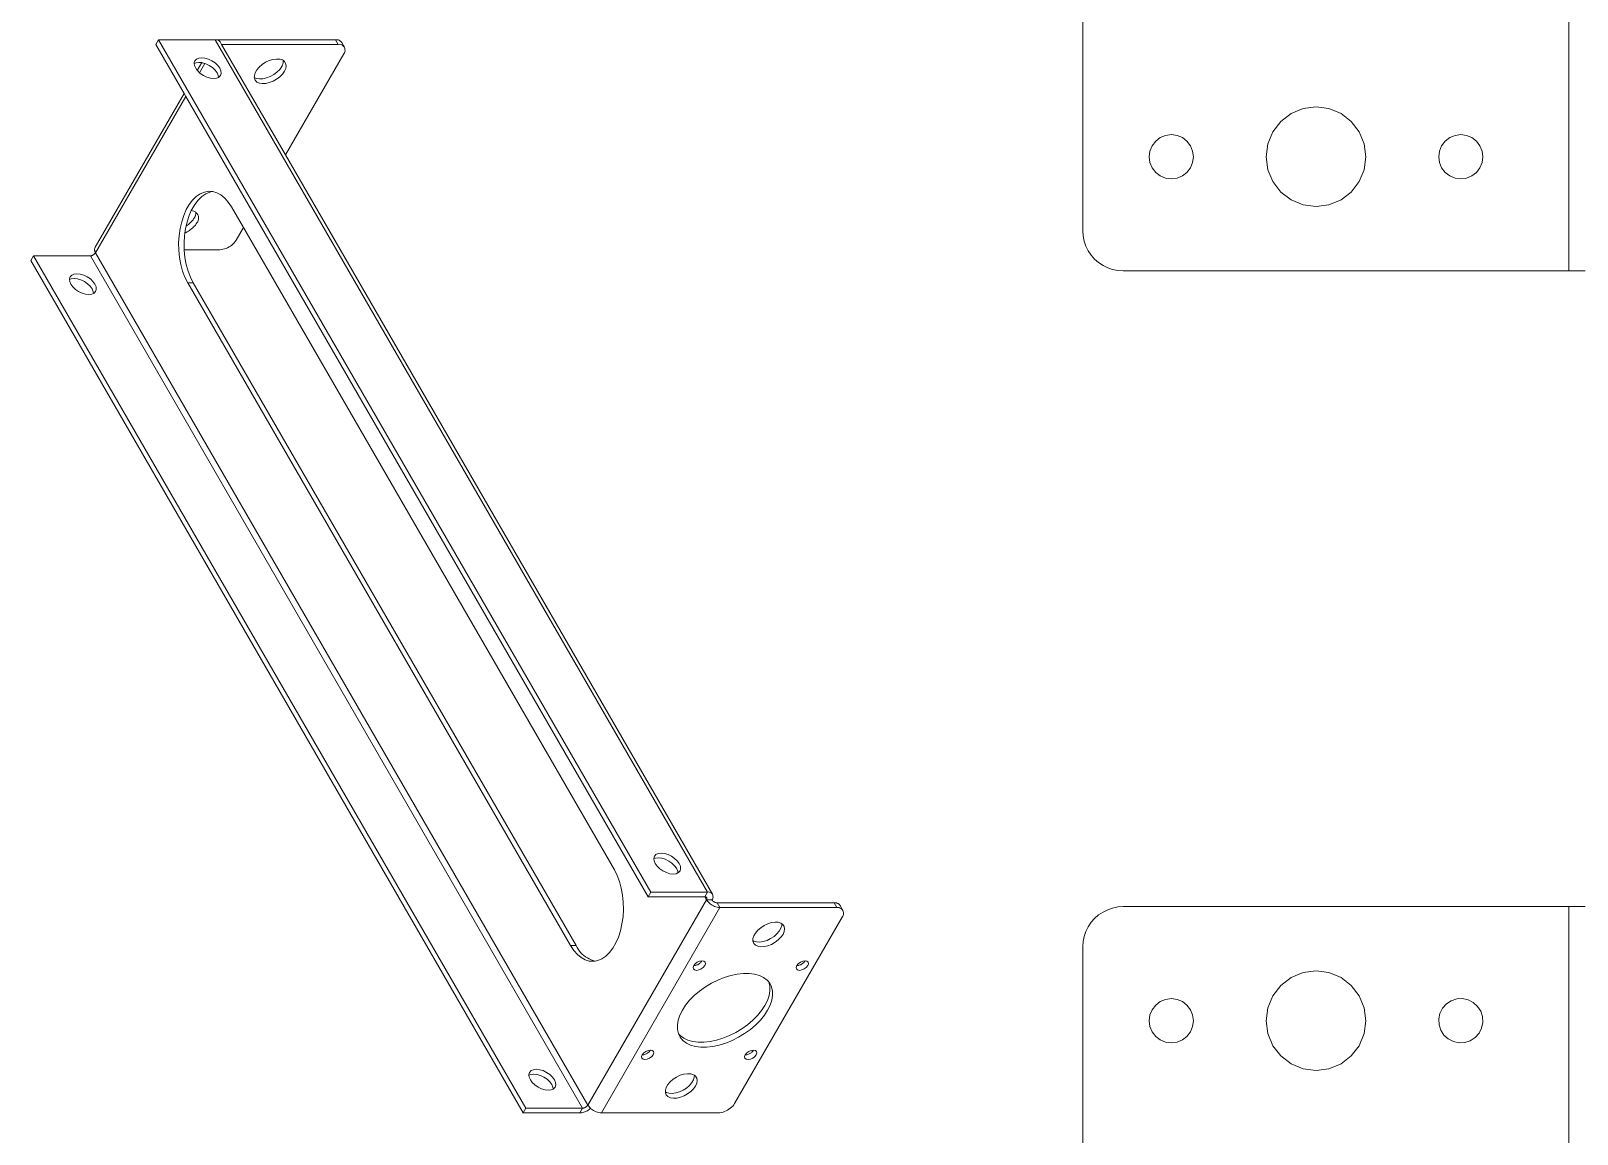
# Model space of a CAD drawing. Extents: x -144 to 2042, y -154 to 468.
# Drawn here: x 15.7 to 208, y 116.1 to 253.4 of the extents above; entities that cross this region are included whole.
import ezdxf

# ---------------------------------------------------------------- set-up
doc = ezdxf.new("R2010")
doc.units = 0
doc.layers.add('Layer0', color=7, linetype='BYLAYER', lineweight=5)
doc.layers.add('Shown as Bent', color=7, linetype='BYLAYER', lineweight=5)

msp = doc.modelspace()

# ---------------------------------------------------------------- linework, layer by layer
at = {"layer": 'Layer0', "color": 2, "true_color": 0xffff00}
for p, q in [((206.98, 337.9), (206.98, 223.5)), ((206.98, 144.38), (206.98, 29.98))]:
    msp.add_line(p, q, dxfattribs=at)
at = {"layer": 'Layer0'}
for p, q in [((146.54, 332.9), (146.54, 228.5)), ((172.44, 243.07), (171.15, 242.08)), ((173.93, 243.69), (172.44, 243.07)), ((175.54, 243.9), (173.93, 243.69)), ((177.14, 243.69), (175.54, 243.9)), ((178.64, 243.07), (177.14, 243.69)), ((179.92, 242.08), (178.64, 243.07)), ((157.54, 240.45), (156.83, 240.35)), ((158.25, 240.35), (157.54, 240.45)), ((170.17, 240.8), (169.55, 239.3)), ((171.15, 242.08), (170.17, 240.8)), ((180.91, 240.8), (179.92, 242.08)), ((181.53, 239.3), (180.91, 240.8)), ((193.54, 240.45), (192.83, 240.35)), ((194.25, 240.35), (193.54, 240.45)), ((155.16, 239.07), (154.88, 238.41)), ((155.59, 239.64), (155.16, 239.07)), ((156.16, 240.08), (155.59, 239.64)), ((156.83, 240.35), (156.16, 240.08)), ((158.91, 240.08), (158.25, 240.35)), ((159.48, 239.64), (158.91, 240.08)), ((159.92, 239.07), (159.48, 239.64)), ((160.19, 238.41), (159.92, 239.07)), ((169.55, 239.3), (169.34, 237.7)), ((181.74, 237.7), (181.53, 239.3)), ((191.16, 239.07), (190.88, 238.41)), ((191.59, 239.64), (191.16, 239.07)), ((192.16, 240.08), (191.59, 239.64)), ((192.83, 240.35), (192.16, 240.08)), ((194.91, 240.08), (194.25, 240.35)), ((195.48, 239.64), (194.91, 240.08)), ((195.92, 239.07), (195.48, 239.64)), ((196.19, 238.41), (195.92, 239.07)), ((154.88, 238.41), (154.79, 237.7)), ((154.79, 237.7), (154.88, 236.99)), ((154.88, 236.99), (155.16, 236.32)), ((159.92, 236.32), (160.19, 236.99)), ((160.29, 237.7), (160.19, 238.41)), ((160.19, 236.99), (160.29, 237.7)), ((169.34, 237.7), (169.55, 236.09)), ((181.53, 236.09), (181.74, 237.7)), ((190.88, 238.41), (190.79, 237.7)), ((190.79, 237.7), (190.88, 236.99)), ((190.88, 236.99), (191.16, 236.32)), ((195.92, 236.32), (196.19, 236.99)), ((196.29, 237.7), (196.19, 238.41)), ((196.19, 236.99), (196.29, 237.7)), ((155.16, 236.32), (155.59, 235.75)), ((155.59, 235.75), (156.16, 235.32)), ((156.16, 235.32), (156.83, 235.04)), ((156.83, 235.04), (157.54, 234.95)), ((157.54, 234.95), (158.25, 235.04)), ((158.25, 235.04), (158.91, 235.32)), ((158.91, 235.32), (159.48, 235.75)), ((159.48, 235.75), (159.92, 236.32)), ((169.55, 236.09), (170.17, 234.6)), ((180.91, 234.6), (181.53, 236.09)), ((191.16, 236.32), (191.59, 235.75)), ((191.59, 235.75), (192.16, 235.32)), ((192.16, 235.32), (192.83, 235.04)), ((192.83, 235.04), (193.54, 234.95)), ((193.54, 234.95), (194.25, 235.04)), ((194.25, 235.04), (194.91, 235.32)), ((194.91, 235.32), (195.48, 235.75)), ((195.48, 235.75), (195.92, 236.32)), ((170.17, 234.6), (171.15, 233.31)), ((171.15, 233.31), (172.44, 232.33)), ((178.64, 232.33), (179.92, 233.31)), ((179.92, 233.31), (180.91, 234.6)), ((172.44, 232.33), (173.93, 231.71)), ((173.93, 231.71), (175.54, 231.5)), ((175.54, 231.5), (177.14, 231.71)), ((177.14, 231.71), (178.64, 232.33)), ((146.54, 228.5), (146.58, 227.85)), ((146.58, 227.85), (146.71, 227.2)), ((146.71, 227.2), (146.92, 226.58)), ((146.92, 226.58), (147.21, 226)), ((147.21, 226), (147.57, 225.45)), ((147.57, 225.45), (148, 224.96)), ((148, 224.96), (148.49, 224.53)), ((148.49, 224.53), (149.04, 224.17)), ((149.04, 224.17), (149.63, 223.88)), ((149.63, 223.88), (150.24, 223.67)), ((150.24, 223.67), (150.89, 223.54)), ((150.89, 223.54), (151.54, 223.5)), ((206.98, 223.5), (151.54, 223.5)), ((209.02, 223.5), (206.98, 223.5)), ((150.89, 144.34), (150.24, 144.21)), ((151.54, 144.38), (150.89, 144.34)), ((151.54, 144.38), (206.98, 144.38)), ((206.98, 144.38), (209.02, 144.38)), ((147.57, 142.43), (147.21, 141.88)), ((148, 142.92), (147.57, 142.43)), ((148.49, 143.35), (148, 142.92)), ((149.04, 143.71), (148.49, 143.35)), ((149.63, 144), (149.04, 143.71)), ((150.24, 144.21), (149.63, 144)), ((146.71, 140.68), (146.58, 140.04)), ((146.92, 141.3), (146.71, 140.68)), ((147.21, 141.88), (146.92, 141.3)), ((146.58, 140.04), (146.54, 139.38)), ((146.54, 139.38), (146.54, 34.98)), ((172.44, 135.55), (171.15, 134.57)), ((173.93, 136.17), (172.44, 135.55)), ((175.54, 136.38), (173.93, 136.17)), ((177.14, 136.17), (175.54, 136.38)), ((178.64, 135.55), (177.14, 136.17)), ((179.92, 134.57), (178.64, 135.55)), ((156.83, 132.84), (156.16, 132.57)), ((157.54, 132.93), (156.83, 132.84)), ((158.25, 132.84), (157.54, 132.93)), ((158.91, 132.57), (158.25, 132.84)), ((170.17, 133.28), (169.55, 131.79)), ((171.15, 134.57), (170.17, 133.28)), ((180.91, 133.28), (179.92, 134.57)), ((181.53, 131.79), (180.91, 133.28)), ((193.04, 132.89), (192.35, 132.67)), ((193.75, 132.93), (193.04, 132.89)), ((194.45, 132.78), (193.75, 132.93)), ((195.09, 132.45), (194.45, 132.78)), ((154.88, 130.9), (154.79, 130.18)), ((155.16, 131.56), (154.88, 130.9)), ((155.59, 132.13), (155.16, 131.56)), ((156.16, 132.57), (155.59, 132.13)), ((159.48, 132.13), (158.91, 132.57)), ((159.92, 131.56), (159.48, 132.13)), ((160.19, 130.9), (159.92, 131.56)), ((160.29, 130.18), (160.19, 130.9)), ((169.55, 131.79), (169.34, 130.18)), ((181.74, 130.18), (181.53, 131.79)), ((190.95, 131.1), (190.8, 130.4)), ((191.27, 131.74), (190.95, 131.1)), ((191.75, 132.27), (191.27, 131.74)), ((192.35, 132.67), (191.75, 132.27)), ((195.63, 131.97), (195.09, 132.45)), ((196.02, 131.37), (195.63, 131.97)), ((196.24, 130.69), (196.02, 131.37)), ((154.79, 130.18), (154.88, 129.47)), ((154.88, 129.47), (155.16, 128.81)), ((159.92, 128.81), (160.19, 129.47)), ((160.19, 129.47), (160.29, 130.18)), ((169.34, 130.18), (169.55, 128.58)), ((181.53, 128.58), (181.74, 130.18)), ((190.8, 130.4), (190.84, 129.68)), ((190.84, 129.68), (191.06, 129)), ((191.06, 129), (191.45, 128.4)), ((195.81, 128.63), (196.13, 129.27)), ((196.13, 129.27), (196.28, 129.97)), ((196.28, 129.97), (196.24, 130.69)), ((155.16, 128.81), (155.59, 128.24)), ((155.59, 128.24), (156.16, 127.8)), ((156.16, 127.8), (156.83, 127.53)), ((156.83, 127.53), (157.54, 127.43)), ((157.54, 127.43), (158.25, 127.53)), ((158.25, 127.53), (158.91, 127.8)), ((158.91, 127.8), (159.48, 128.24)), ((159.48, 128.24), (159.92, 128.81)), ((169.55, 128.58), (170.17, 127.08)), ((170.17, 127.08), (171.15, 125.8)), ((179.92, 125.8), (180.91, 127.08)), ((180.91, 127.08), (181.53, 128.58)), ((191.45, 128.4), (191.98, 127.92)), ((191.98, 127.92), (192.62, 127.59)), ((192.62, 127.59), (193.32, 127.44)), ((193.32, 127.44), (194.04, 127.48)), ((194.04, 127.48), (194.72, 127.7)), ((194.72, 127.7), (195.33, 128.09)), ((195.33, 128.09), (195.81, 128.63)), ((171.15, 125.8), (172.44, 124.81)), ((178.64, 124.81), (179.92, 125.8)), ((172.44, 124.81), (173.93, 124.2)), ((173.93, 124.2), (175.54, 123.98)), ((175.54, 123.98), (177.14, 124.2)), ((177.14, 124.2), (178.64, 124.81))]:
    msp.add_line(p, q, dxfattribs=at)
at = {"layer": 'Shown as Bent'}
for p, q in [((31.23, 251.68), (31.57, 252.27)), ((38.61, 252.27), (31.57, 252.27)), ((31.57, 252.27), (92.8, 146.2)), ((38.68, 252.27), (38.61, 252.27)), ((38.61, 252.27), (99.85, 146.2)), ((38.74, 252.27), (38.68, 252.27)), ((38.8, 252.26), (38.74, 252.27)), ((38.85, 252.25), (38.8, 252.26)), ((38.91, 252.24), (38.85, 252.25)), ((39.05, 252.27), (38.91, 252.24)), ((38.97, 252.21), (38.91, 252.24)), ((39.02, 252.19), (38.97, 252.21)), ((39.07, 252.15), (39.02, 252.19)), ((39.05, 252.27), (53.59, 252.27)), ((39.12, 252.12), (39.05, 252.27)), ((39.12, 252.12), (39.07, 252.15)), ((39.15, 252.1), (39.12, 252.12)), ((39.16, 252.08), (39.15, 252.1)), ((39.2, 252.03), (39.16, 252.08)), ((39.24, 251.98), (39.2, 252.03)), ((39.42, 251.68), (39.24, 251.98)), ((53.66, 252.27), (53.59, 252.27)), ((53.93, 251.68), (53.59, 252.27)), ((53.73, 252.27), (53.66, 252.27)), ((53.8, 252.26), (53.73, 252.27)), ((53.88, 252.25), (53.8, 252.26)), ((53.95, 252.23), (53.88, 252.25)), ((54.02, 252.2), (53.95, 252.23)), ((54.08, 252.17), (54.02, 252.2)), ((54.14, 252.13), (54.08, 252.17)), ((54.2, 252.08), (54.14, 252.13)), ((54.26, 252.04), (54.2, 252.08)), ((54.3, 251.98), (54.26, 252.04)), ((54.35, 251.92), (54.3, 251.98)), ((54.69, 251.33), (54.35, 251.92)), ((31.23, 251.68), (34.74, 245.59)), ((36.94, 250.03), (36.58, 249.98)), ((37.35, 249.98), (36.94, 250.03)), ((39.42, 251.68), (53.93, 251.68)), ((47.35, 237.93), (39.42, 251.68)), ((54.61, 250.5), (47.35, 237.93)), ((54.07, 251.69), (53.93, 251.68)), ((54.22, 251.67), (54.07, 251.69)), ((54.35, 251.62), (54.22, 251.67)), ((54.48, 251.54), (54.35, 251.62)), ((54.59, 251.44), (54.48, 251.54)), ((54.69, 251.33), (54.59, 251.44)), ((54.61, 250.5), (54.69, 250.62)), ((54.73, 251.19), (54.69, 251.33)), ((54.69, 250.62), (54.74, 250.76)), ((54.76, 251.05), (54.73, 251.19)), ((54.74, 250.76), (54.77, 250.9)), ((54.77, 250.9), (54.76, 251.05)), ((36.1, 249.65), (36.02, 249.38)), ((36.02, 249.3), (36.24, 249.39)), ((36.02, 249.38), (36.02, 249.3)), ((36.02, 249.3), (36.05, 249.07)), ((36.05, 249.07), (36.19, 248.73)), ((36.29, 249.85), (36.1, 249.65)), ((36.19, 248.73), (36.39, 248.45)), ((36.24, 249.39), (36.6, 249.44)), ((36.58, 249.98), (36.29, 249.85)), ((36.94, 249.41), (36.39, 248.45)), ((36.39, 248.45), (36.44, 248.4)), ((36.44, 248.4), (36.68, 248.16)), ((36.6, 249.44), (36.94, 249.41)), ((36.68, 248.16), (37.34, 249.3)), ((36.68, 248.16), (36.77, 248.08)), ((36.77, 248.08), (37.16, 247.81)), ((36.94, 249.41), (37.01, 249.39)), ((37.01, 249.39), (37.34, 249.3)), ((37.34, 249.3), (37.45, 249.26)), ((37.79, 249.85), (37.35, 249.98)), ((37.45, 249.26), (37.88, 249.06)), ((38.22, 249.65), (37.79, 249.85)), ((37.88, 249.06), (38.27, 248.79)), ((38.61, 249.38), (38.22, 249.65)), ((38.27, 248.79), (38.6, 248.48)), ((38.6, 248.48), (38.85, 248.14)), ((38.94, 249.07), (38.61, 249.38)), ((38.85, 248.14), (38.99, 247.81)), ((39.19, 248.73), (38.94, 249.07)), ((39.33, 248.4), (39.19, 248.73)), ((39.28, 247.81), (39.36, 248.08)), ((39.36, 248.08), (39.33, 248.4)), ((43.6, 248.15), (43.5, 247.81)), ((43.81, 248.51), (43.6, 248.15)), ((44.1, 248.85), (43.81, 248.51)), ((44.47, 249.17), (44.1, 248.85)), ((44.89, 249.45), (44.47, 249.17)), ((45.34, 249.66), (44.89, 249.45)), ((45.8, 249.8), (45.34, 249.66)), ((46.24, 249.86), (45.8, 249.8)), ((45.91, 247.94), (46.3, 248.23)), ((46.64, 249.84), (46.24, 249.86)), ((46.3, 248.23), (46.64, 248.57)), ((46.97, 249.74), (46.64, 249.84)), ((46.64, 248.57), (46.89, 248.92)), ((46.89, 248.92), (46.92, 248.98)), ((46.92, 248.98), (46.96, 249.03)), ((46.96, 249.03), (46.98, 249.09)), ((47.1, 249.67), (46.97, 249.74)), ((46.98, 249.09), (47.01, 249.15)), ((46.98, 247.98), (47.23, 248.33)), ((47.01, 249.15), (47.03, 249.21)), ((47.03, 249.21), (47.05, 249.28)), ((47.05, 249.28), (47.07, 249.34)), ((47.07, 249.34), (47.08, 249.41)), ((47.08, 249.41), (47.09, 249.47)), ((47.09, 249.54), (47.1, 249.6)), ((47.09, 249.47), (47.09, 249.54)), ((47.1, 249.6), (47.1, 249.67)), ((47.23, 249.56), (47.1, 249.67)), ((47.38, 249.32), (47.23, 249.56)), ((47.23, 248.33), (47.39, 248.68)), ((47.44, 249.02), (47.38, 249.32)), ((47.39, 248.68), (47.44, 249.02)), ((37.16, 247.81), (37.59, 247.61)), ((37.59, 247.61), (38.02, 247.48)), ((38.02, 247.48), (38.44, 247.43)), ((38.44, 247.43), (38.8, 247.48)), ((38.8, 247.48), (39.02, 247.57)), ((38.99, 247.81), (39.02, 247.57)), ((39.02, 247.57), (39.09, 247.61)), ((39.09, 247.61), (39.28, 247.81)), ((43.5, 247.81), (43.48, 247.58)), ((43.48, 247.58), (43.77, 247.45)), ((43.48, 247.58), (43.5, 247.49)), ((43.5, 247.49), (43.6, 247.22)), ((43.6, 247.22), (43.81, 247)), ((43.77, 247.45), (44.13, 247.39)), ((43.81, 247), (44.11, 246.86)), ((44.11, 246.86), (44.47, 246.8)), ((44.13, 247.39), (44.56, 247.41)), ((44.47, 246.8), (44.9, 246.82)), ((44.56, 247.41), (45.01, 247.51)), ((44.9, 246.82), (45.35, 246.92)), ((45.01, 247.51), (45.47, 247.69)), ((45.35, 246.92), (45.81, 247.1)), ((45.47, 247.69), (45.91, 247.94)), ((45.81, 247.1), (46.25, 247.35)), ((46.25, 247.35), (46.64, 247.64)), ((46.64, 247.64), (46.98, 247.98)), ((34.74, 245.59), (23.68, 226.43)), ((23.74, 225.75), (34.97, 245.19)), ((34.74, 245.59), (34.97, 245.19)), ((34.97, 245.19), (92.46, 145.61)), ((100.47, 145.92), (47.35, 237.93)), ((36.27, 232.76), (35.81, 232.31)), ((36.76, 233.09), (36.27, 232.76)), ((36.49, 232.31), (36.95, 232.76)), ((37.27, 233.31), (36.76, 233.09)), ((36.95, 232.76), (37.44, 233.09)), ((37.79, 233.4), (37.27, 233.31)), ((37.44, 233.09), (37.95, 233.31)), ((38.26, 233.38), (37.79, 233.4)), ((37.95, 233.31), (38.26, 233.38)), ((38.31, 233.37), (38.26, 233.38)), ((38.83, 233.22), (38.31, 233.37)), ((39.33, 232.94), (38.83, 233.22)), ((39.81, 232.55), (39.33, 232.94)), ((35.02, 231.12), (34.7, 230.4)), ((35.39, 231.77), (35.02, 231.12)), ((35.38, 230.4), (35.64, 231)), ((35.81, 232.31), (35.39, 231.77)), ((35.64, 231), (35.7, 231.12)), ((35.81, 230.98), (35.64, 231)), ((35.7, 231.12), (36.07, 231.77)), ((35.98, 230.93), (35.81, 230.98)), ((36.13, 230.85), (35.98, 230.93)), ((36.07, 231.77), (36.49, 232.31)), ((36.21, 230.81), (36.13, 230.85)), ((36.27, 230.74), (36.21, 230.81)), ((36.21, 230.78), (36.21, 230.81)), ((36.21, 230.75), (36.21, 230.78)), ((40.25, 232.05), (39.81, 232.55)), ((40.64, 231.45), (40.25, 232.05)), ((42.13, 228.88), (40.64, 231.45)), ((34.45, 229.6), (34.25, 228.76)), ((34.7, 230.4), (34.45, 229.6)), ((34.93, 228.76), (34.99, 229.06)), ((34.99, 229.06), (35.13, 229.6)), ((34.99, 229.06), (35.09, 229.13)), ((35.09, 229.13), (35.19, 229.19)), ((35.13, 229.6), (35.38, 230.4)), ((35.19, 229.19), (35.29, 229.27)), ((35.29, 229.27), (35.38, 229.34)), ((35.38, 229.34), (35.47, 229.42)), ((35.47, 229.42), (35.56, 229.5)), ((35.56, 229.5), (35.64, 229.59)), ((35.64, 229.59), (35.72, 229.68)), ((35.69, 228.73), (35.82, 228.84)), ((35.72, 229.68), (35.8, 229.77)), ((35.8, 229.77), (35.87, 229.87)), ((35.82, 228.84), (35.93, 228.96)), ((35.87, 229.87), (35.94, 229.96)), ((35.93, 228.96), (36.05, 229.08)), ((35.94, 229.96), (36, 230.06)), ((36, 230.06), (36.04, 230.12)), ((36.04, 230.12), (36.07, 230.18)), ((36.05, 229.08), (36.15, 229.2)), ((36.07, 230.18), (36.1, 230.24)), ((36.1, 230.24), (36.12, 230.3)), ((36.12, 230.3), (36.15, 230.36)), ((36.15, 230.36), (36.17, 230.42)), ((36.15, 229.2), (36.25, 229.34)), ((36.17, 230.42), (36.18, 230.49)), ((36.18, 230.49), (36.19, 230.55)), ((36.19, 230.55), (36.2, 230.61)), ((36.2, 230.61), (36.21, 230.68)), ((36.21, 230.68), (36.21, 230.75)), ((36.25, 229.34), (36.34, 229.47)), ((36.38, 230.61), (36.27, 230.74)), ((36.34, 229.47), (36.44, 229.62)), ((36.47, 230.46), (36.38, 230.61)), ((36.44, 229.62), (36.51, 229.78)), ((36.53, 230.29), (36.47, 230.46)), ((36.51, 229.78), (36.55, 229.95)), ((36.55, 230.12), (36.53, 230.29)), ((36.55, 229.95), (36.55, 230.12)), ((42.13, 228.88), (41.22, 227.31)), ((88.27, 148.96), (42.13, 228.88)), ((34.13, 227.87), (34.07, 226.97)), ((34.07, 226.97), (34.09, 226.06)), ((34.25, 228.76), (34.13, 227.87)), ((34.76, 226.97), (34.81, 227.87)), ((34.77, 226.13), (34.76, 226.97)), ((34.81, 227.87), (34.85, 228.21)), ((34.85, 228.21), (34.93, 228.76)), ((34.85, 228.21), (35, 228.28)), ((35, 228.28), (35.15, 228.36)), ((35.15, 228.36), (35.29, 228.44)), ((35.29, 228.44), (35.43, 228.53)), ((35.43, 228.53), (35.56, 228.63)), ((35.56, 228.63), (35.69, 228.73)), ((40.83, 226.83), (40.97, 226.98)), ((40.97, 226.98), (41.1, 227.14)), ((41.1, 227.14), (41.22, 227.31)), ((16.04, 225.37), (15.7, 224.78)), ((23.09, 225.37), (16.04, 225.37)), ((16.04, 225.37), (77.27, 119.31)), ((23.09, 225.37), (23.15, 225.38)), ((23.09, 225.37), (84.32, 119.31)), ((23.15, 225.38), (23.22, 225.39)), ((23.22, 225.39), (23.28, 225.41)), ((23.28, 225.41), (23.34, 225.43)), ((23.34, 225.43), (23.4, 225.45)), ((23.4, 225.45), (23.46, 225.48)), ((23.46, 225.48), (23.52, 225.52)), ((23.52, 225.52), (23.57, 225.56)), ((23.57, 225.56), (23.62, 225.6)), ((23.62, 226.2), (23.61, 226.14)), ((23.61, 226.14), (23.62, 226.08)), ((23.64, 226.32), (23.62, 226.26)), ((23.62, 226.26), (23.62, 226.2)), ((23.62, 226.08), (23.63, 226.02)), ((23.62, 225.6), (23.66, 225.65)), ((23.63, 226.02), (23.64, 225.97)), ((23.65, 226.38), (23.64, 226.32)), ((23.64, 225.97), (23.66, 225.91)), ((23.68, 226.43), (23.65, 226.38)), ((23.66, 225.91), (23.68, 225.85)), ((23.66, 225.65), (23.71, 225.7)), ((23.68, 225.85), (23.71, 225.8)), ((23.71, 225.8), (23.74, 225.75)), ((23.71, 225.7), (23.74, 225.75)), ((84.97, 119.68), (23.74, 225.75)), ((34.09, 226.06), (34.18, 225.16)), ((34.18, 225.16), (34.34, 224.29)), ((39.18, 226.13), (34.77, 226.13)), ((34.77, 226.06), (34.77, 226.13)), ((34.86, 225.16), (34.77, 226.06)), ((35.02, 224.29), (34.86, 225.16)), ((39.18, 226.13), (39.38, 226.14)), ((39.38, 226.14), (39.58, 226.18)), ((39.58, 226.18), (39.78, 226.23)), ((39.78, 226.23), (39.97, 226.29)), ((39.97, 226.29), (40.16, 226.37)), ((40.16, 226.37), (40.34, 226.47)), ((40.34, 226.47), (40.51, 226.58)), ((40.51, 226.58), (40.68, 226.7)), ((40.68, 226.7), (40.83, 226.83)), ((15.7, 224.78), (76.93, 118.72)), ((20.77, 222.96), (21.05, 223.09)), ((21.05, 223.09), (21.42, 223.13)), ((21.42, 223.13), (21.83, 223.09)), ((21.83, 223.09), (22.26, 222.96)), ((34.34, 224.29), (34.57, 223.47)), ((34.57, 223.47), (34.85, 222.71)), ((35.25, 223.47), (35.02, 224.29)), ((35.54, 222.71), (35.25, 223.47)), ((20.49, 222.49), (20.58, 222.75)), ((20.71, 222.5), (20.49, 222.41)), ((20.49, 222.41), (20.49, 222.49)), ((20.52, 222.17), (20.49, 222.41)), ((20.67, 221.84), (20.52, 222.17)), ((20.58, 222.75), (20.77, 222.96)), ((20.91, 221.5), (20.67, 221.84)), ((21.08, 222.54), (20.71, 222.5)), ((21.24, 221.19), (20.91, 221.5)), ((21.49, 222.5), (21.08, 222.54)), ((21.63, 220.92), (21.24, 221.19)), ((21.92, 222.37), (21.49, 222.5)), ((22.35, 222.17), (21.92, 222.37)), ((22.26, 222.96), (22.69, 222.75)), ((22.75, 221.9), (22.35, 222.17)), ((22.69, 222.75), (23.09, 222.49)), ((23.08, 221.58), (22.75, 221.9)), ((23.32, 221.25), (23.08, 221.58)), ((23.09, 222.49), (23.42, 222.17)), ((23.46, 220.91), (23.32, 221.25)), ((23.42, 222.17), (23.66, 221.84)), ((23.66, 221.84), (23.8, 221.5)), ((23.83, 221.19), (23.75, 220.92)), ((23.8, 221.5), (23.83, 221.19)), ((34.85, 222.71), (35.2, 222.03)), ((35.2, 222.03), (35.88, 222.03)), ((35.2, 222.03), (82.82, 139.53)), ((35.88, 222.03), (35.54, 222.71)), ((83.5, 139.53), (35.88, 222.03)), ((22.06, 220.72), (21.63, 220.92)), ((22.5, 220.59), (22.06, 220.72)), ((22.91, 220.54), (22.5, 220.59)), ((23.27, 220.59), (22.91, 220.54)), ((23.5, 220.68), (23.27, 220.59)), ((23.5, 220.68), (23.46, 220.91)), ((23.56, 220.72), (23.5, 220.68)), ((23.75, 220.92), (23.56, 220.72)), ((93.16, 150.31), (93.39, 150.4)), ((93.17, 150.38), (93.16, 150.31)), ((93.16, 150.31), (93.2, 150.07)), ((93.25, 150.65), (93.17, 150.38)), ((93.2, 150.07), (93.34, 149.74)), ((93.44, 150.86), (93.25, 150.65)), ((93.39, 150.4), (93.75, 150.44)), ((93.73, 150.99), (93.44, 150.86)), ((94.09, 151.03), (93.73, 150.99)), ((93.75, 150.44), (94.16, 150.4)), ((94.5, 150.99), (94.09, 151.03)), ((94.16, 150.4), (94.6, 150.27)), ((94.94, 150.86), (94.5, 150.99)), ((94.6, 150.27), (95.03, 150.06)), ((95.37, 150.65), (94.94, 150.86)), ((95.03, 150.06), (95.42, 149.8)), ((95.76, 150.38), (95.37, 150.65)), ((96.09, 150.07), (95.76, 150.38)), ((96.33, 149.74), (96.09, 150.07)), ((88.61, 148.27), (88.27, 148.96)), ((88.9, 147.51), (88.61, 148.27)), ((93.34, 149.74), (93.59, 149.4)), ((93.59, 149.4), (93.92, 149.09)), ((93.92, 149.09), (94.31, 148.82)), ((94.31, 148.82), (94.74, 148.61)), ((94.74, 148.61), (95.17, 148.48)), ((95.17, 148.48), (95.59, 148.44)), ((95.42, 149.8), (95.75, 149.48)), ((95.59, 148.44), (95.95, 148.48)), ((95.75, 149.48), (95.99, 149.15)), ((95.95, 148.48), (96.17, 148.57)), ((95.99, 149.15), (96.14, 148.81)), ((96.14, 148.81), (96.17, 148.57)), ((96.17, 148.57), (96.23, 148.61)), ((96.23, 148.61), (96.43, 148.82)), ((96.48, 149.4), (96.33, 149.74)), ((96.43, 148.82), (96.51, 149.09)), ((96.51, 149.09), (96.48, 149.4)), ((89.13, 146.69), (88.9, 147.51)), ((89.28, 145.82), (89.13, 146.69)), ((92.8, 146.2), (92.46, 145.61)), ((92.8, 146.2), (99.85, 146.2)), ((99.51, 145.61), (99.85, 146.2)), ((99.97, 146.21), (99.85, 146.2)), ((100.08, 146.19), (99.97, 146.21)), ((100.2, 146.15), (100.08, 146.19)), ((100.3, 146.09), (100.2, 146.15)), ((99.72, 145.23), (84.97, 119.68)), ((86.65, 118.72), (101.4, 144.27)), ((89.37, 144.93), (89.28, 145.82)), ((89.39, 144.02), (89.37, 144.93)), ((92.46, 145.61), (99.51, 145.61)), ((99.55, 145.61), (99.51, 145.61)), ((99.51, 145.61), (99.72, 145.23)), ((99.6, 145.61), (99.55, 145.61)), ((99.64, 145.59), (99.6, 145.61)), ((99.68, 145.57), (99.64, 145.59)), ((99.72, 145.54), (99.68, 145.57)), ((99.74, 145.5), (99.72, 145.54)), ((99.72, 145.23), (99.75, 145.27)), ((99.72, 145.23), (99.82, 145.1)), ((100.4, 145.23), (99.72, 145.23)), ((99.76, 145.46), (99.74, 145.5)), ((99.75, 145.27), (99.77, 145.32)), ((99.77, 145.41), (99.76, 145.46)), ((99.77, 145.36), (99.77, 145.41)), ((99.77, 145.32), (99.77, 145.36)), ((99.82, 145.1), (99.93, 144.97)), ((99.93, 144.97), (100.04, 144.85)), ((100.04, 144.85), (100.17, 144.74)), ((100.17, 144.74), (100.3, 144.64)), ((100.39, 146.01), (100.3, 146.09)), ((100.3, 144.64), (100.44, 144.55)), ((100.47, 145.92), (100.39, 146.01)), ((100.4, 145.23), (100.47, 145.33)), ((100.4, 145.23), (100.44, 145.18)), ((100.44, 145.18), (100.48, 145.13)), ((100.44, 144.55), (100.59, 144.47)), ((100.51, 145.8), (100.47, 145.92)), ((100.47, 145.33), (100.51, 145.45)), ((100.48, 145.13), (100.53, 145.08)), ((100.53, 145.68), (100.51, 145.8)), ((100.51, 145.45), (100.54, 145.56)), ((100.54, 145.56), (100.53, 145.68)), ((100.53, 145.08), (100.58, 145.04)), ((100.58, 145.04), (100.63, 145)), ((100.59, 144.47), (100.74, 144.4)), ((100.63, 145), (100.68, 144.97)), ((100.68, 144.97), (100.74, 144.94)), ((100.74, 144.94), (100.8, 144.91)), ((100.74, 144.4), (100.9, 144.35)), ((100.8, 144.91), (100.86, 144.89)), ((100.86, 144.89), (100.93, 144.87)), ((100.9, 144.35), (101.07, 144.31)), ((100.93, 144.87), (100.99, 144.86)), ((100.99, 144.86), (101.06, 144.86)), ((115.59, 144.86), (101.06, 144.86)), ((101.06, 144.86), (101.4, 144.27)), ((101.07, 144.31), (101.23, 144.28)), ((101.23, 144.28), (101.4, 144.27)), ((115.93, 144.27), (101.4, 144.27)), ((115.93, 144.27), (115.59, 144.86)), ((115.66, 144.86), (115.59, 144.86)), ((115.74, 144.86), (115.66, 144.86)), ((115.81, 144.85), (115.74, 144.86)), ((115.88, 144.84), (115.81, 144.85)), ((115.95, 144.82), (115.88, 144.84)), ((116.08, 144.28), (115.93, 144.27)), ((116.02, 144.79), (115.95, 144.82)), ((116.09, 144.76), (116.02, 144.79)), ((116.22, 144.26), (116.08, 144.28)), ((116.15, 144.72), (116.09, 144.76)), ((116.21, 144.68), (116.15, 144.72)), ((116.26, 144.63), (116.21, 144.68)), ((116.36, 144.21), (116.22, 144.26)), ((116.31, 144.57), (116.26, 144.63)), ((116.35, 144.51), (116.31, 144.57)), ((116.69, 143.92), (116.35, 144.51)), ((89.21, 142.23), (89.34, 143.11)), ((89.34, 143.11), (89.39, 144.02)), ((103.22, 119.9), (116.61, 143.09)), ((107.81, 142.39), (107.35, 142.25)), ((108.25, 142.45), (107.81, 142.39)), ((108.65, 142.43), (108.25, 142.45)), ((108.98, 142.33), (108.65, 142.43)), ((109.1, 142.26), (108.98, 142.33)), ((116.49, 144.13), (116.36, 144.21)), ((116.59, 144.03), (116.49, 144.13)), ((116.69, 143.92), (116.59, 144.03)), ((116.61, 143.09), (116.69, 143.21)), ((116.74, 143.78), (116.69, 143.92)), ((116.69, 143.21), (116.75, 143.35)), ((116.77, 143.64), (116.74, 143.78)), ((116.75, 143.35), (116.77, 143.49)), ((116.77, 143.49), (116.77, 143.64)), ((88.45, 139.86), (88.76, 140.59)), ((88.76, 140.59), (89.02, 141.38)), ((89.02, 141.38), (89.21, 142.23)), ((105.5, 140.4), (105.49, 140.17)), ((105.61, 140.74), (105.5, 140.4)), ((105.81, 141.1), (105.61, 140.74)), ((106.11, 141.45), (105.81, 141.1)), ((106.47, 141.76), (106.11, 141.45)), ((106.9, 142.04), (106.47, 141.76)), ((107.35, 142.25), (106.9, 142.04)), ((107.7, 140.4), (107.25, 140.18)), ((108.12, 140.67), (107.7, 140.4)), ((108.49, 140.99), (108.12, 140.67)), ((108.78, 141.33), (108.49, 140.99)), ((108.65, 140.23), (108.98, 140.57)), ((108.99, 141.69), (108.78, 141.33)), ((108.98, 140.57), (109.24, 140.92)), ((109.09, 142.03), (108.99, 141.69)), ((109.1, 142.26), (109.09, 142.03)), ((109.23, 142.15), (109.1, 142.26)), ((109.39, 141.91), (109.23, 142.15)), ((109.24, 140.92), (109.39, 141.27)), ((109.44, 141.61), (109.39, 141.91)), ((109.39, 141.27), (109.44, 141.61)), ((82.82, 139.53), (83.22, 138.93)), ((82.82, 139.53), (83.5, 139.53)), ((83.22, 138.93), (83.66, 138.43)), ((83.5, 139.53), (83.62, 139.3)), ((83.62, 139.3), (83.76, 139.07)), ((83.76, 139.07), (83.92, 138.86)), ((83.92, 138.86), (84.09, 138.65)), ((84.09, 138.65), (84.27, 138.47)), ((84.27, 138.47), (84.47, 138.29)), ((87.2, 138.22), (87.66, 138.67)), ((87.66, 138.67), (88.07, 139.22)), ((88.07, 139.22), (88.45, 139.86)), ((105.61, 140.1), (105.49, 140.17)), ((105.49, 140.17), (105.5, 140.08)), ((105.5, 140.08), (105.61, 139.81)), ((105.95, 140), (105.61, 140.1)), ((105.61, 139.81), (105.82, 139.59)), ((105.82, 139.59), (106.11, 139.45)), ((106.35, 139.98), (105.95, 140)), ((106.11, 139.45), (106.48, 139.39)), ((106.79, 140.04), (106.35, 139.98)), ((106.48, 139.39), (106.9, 139.41)), ((107.25, 140.18), (106.79, 140.04)), ((106.9, 139.41), (107.36, 139.51)), ((107.36, 139.51), (107.81, 139.69)), ((107.81, 139.69), (108.25, 139.94)), ((108.25, 139.94), (108.65, 140.23)), ((83.66, 138.43), (84.13, 138.04)), ((84.13, 138.04), (84.63, 137.77)), ((84.47, 138.29), (84.68, 138.13)), ((84.63, 137.77), (85.15, 137.61)), ((84.68, 138.13), (84.91, 137.99)), ((84.91, 137.99), (85.14, 137.87)), ((85.14, 137.87), (85.38, 137.76)), ((85.15, 137.61), (85.68, 137.58)), ((85.38, 137.76), (85.63, 137.67)), ((85.63, 137.67), (85.85, 137.61)), ((85.68, 137.58), (85.85, 137.61)), ((85.85, 137.61), (85.89, 137.6)), ((85.89, 137.6), (86.2, 137.67)), ((86.2, 137.67), (86.71, 137.89)), ((86.71, 137.89), (87.2, 138.22)), ((98.14, 137.04), (98.06, 136.82)), ((98.06, 136.82), (98.1, 136.63)), ((98.1, 136.63), (98.24, 136.5)), ((98.32, 137.27), (98.14, 137.04)), ((98.14, 137.04), (98.24, 137.05)), ((98.24, 137.05), (98.34, 137.07)), ((98.58, 137.46), (98.32, 137.27)), ((98.34, 137.07), (98.44, 137.09)), ((98.44, 137.09), (98.54, 137.12)), ((98.54, 137.12), (98.63, 137.16)), ((98.87, 137.59), (98.58, 137.46)), ((98.63, 137.16), (98.72, 137.21)), ((98.72, 137.21), (98.81, 137.26)), ((98.76, 136.5), (99.06, 136.63)), ((98.81, 137.26), (98.89, 137.33)), ((99.16, 137.63), (98.87, 137.59)), ((98.89, 137.33), (98.97, 137.39)), ((98.97, 137.39), (99.04, 137.47)), ((99.04, 137.47), (99.1, 137.55)), ((99.06, 136.63), (99.32, 136.82)), ((99.1, 137.55), (99.16, 137.63)), ((99.39, 137.59), (99.16, 137.63)), ((99.32, 136.82), (99.5, 137.04)), ((99.54, 137.46), (99.39, 137.59)), ((99.5, 137.04), (99.58, 137.27)), ((99.58, 137.27), (99.54, 137.46)), ((110.96, 137.04), (110.88, 136.82)), ((110.88, 136.82), (110.92, 136.63)), ((110.92, 136.63), (111.06, 136.5)), ((111.14, 137.27), (110.96, 137.04)), ((110.96, 137.04), (111.06, 137.05)), ((111.06, 137.05), (111.16, 137.07)), ((111.4, 137.46), (111.14, 137.27)), ((111.16, 137.07), (111.26, 137.09)), ((111.26, 137.09), (111.36, 137.12)), ((111.36, 137.12), (111.45, 137.16)), ((111.69, 137.59), (111.4, 137.46)), ((111.45, 137.16), (111.54, 137.21)), ((111.54, 137.21), (111.63, 137.26)), ((111.58, 136.5), (111.88, 136.63)), ((111.63, 137.26), (111.71, 137.33)), ((111.98, 137.63), (111.69, 137.59)), ((111.71, 137.33), (111.79, 137.39)), ((111.79, 137.39), (111.86, 137.47)), ((111.86, 137.47), (111.92, 137.55)), ((111.88, 136.63), (112.14, 136.82)), ((111.92, 137.55), (111.98, 137.63)), ((112.21, 137.59), (111.98, 137.63)), ((112.14, 136.82), (112.32, 137.04)), ((112.36, 137.46), (112.21, 137.59)), ((112.32, 137.04), (112.4, 137.27)), ((112.4, 137.27), (112.36, 137.46)), ((98.24, 136.5), (98.48, 136.45)), ((98.48, 136.45), (98.76, 136.5)), ((100.34, 134.85), (99.58, 134.39)), ((101.13, 135.25), (100.34, 134.85)), ((101.94, 135.57), (101.13, 135.25)), ((102.75, 135.82), (101.94, 135.57)), ((103.54, 135.99), (102.75, 135.82)), ((104.31, 136.08), (103.54, 135.99)), ((105.03, 136.08), (104.31, 136.08)), ((105.7, 135.99), (105.03, 136.08)), ((106.3, 135.82), (105.7, 135.99)), ((106.82, 135.57), (106.3, 135.82)), ((107.25, 135.25), (106.82, 135.57)), ((107.46, 135.02), (107.25, 135.25)), ((107.48, 134.98), (107.46, 135.02)), ((107.59, 134.85), (107.48, 134.98)), ((107.48, 134.98), (107.6, 134.47)), ((107.82, 134.39), (107.59, 134.85)), ((111.06, 136.5), (111.3, 136.45)), ((111.3, 136.45), (111.58, 136.5)), ((97.63, 132.73), (97.13, 132.12)), ((98.21, 133.32), (97.63, 132.73)), ((98.87, 133.88), (98.21, 133.32)), ((99.58, 134.39), (98.87, 133.88)), ((107.3, 132.71), (106.99, 132.08)), ((107.51, 133.32), (107.3, 132.71)), ((107.61, 133.91), (107.51, 133.32)), ((107.6, 134.47), (107.61, 133.91)), ((107.64, 132.12), (107.85, 132.73)), ((107.94, 133.88), (107.82, 134.39)), ((107.85, 132.73), (107.95, 133.32)), ((107.95, 133.32), (107.94, 133.88)), ((96.4, 130.87), (96.2, 130.25)), ((96.72, 131.49), (96.4, 130.87)), ((97.13, 132.12), (96.72, 131.49)), ((106.08, 130.84), (105.5, 130.25)), ((106.58, 131.46), (106.08, 130.84)), ((106.42, 130.25), (106.92, 130.87)), ((106.99, 132.08), (106.58, 131.46)), ((106.92, 130.87), (107.33, 131.49)), ((107.33, 131.49), (107.64, 132.12)), ((96.2, 130.25), (96.1, 129.66)), ((96.1, 129.66), (96.11, 129.1)), ((96.11, 129.1), (96.23, 128.59)), ((104.13, 129.18), (103.37, 128.72)), ((104.84, 129.69), (104.13, 129.18)), ((104.47, 128.59), (105.18, 129.1)), ((105.5, 130.25), (104.84, 129.69)), ((105.18, 129.1), (105.84, 129.66)), ((105.84, 129.66), (106.42, 130.25)), ((96.23, 128.59), (96.25, 128.55)), ((96.46, 128.33), (96.25, 128.55)), ((96.25, 128.55), (96.46, 128.13)), ((96.89, 128), (96.46, 128.33)), ((96.46, 128.13), (96.8, 127.74)), ((96.8, 127.74), (97.23, 127.41)), ((97.41, 127.75), (96.89, 128)), ((97.23, 127.41), (97.75, 127.16)), ((98.01, 127.58), (97.41, 127.75)), ((97.75, 127.16), (98.35, 126.99)), ((98.67, 127.5), (98.01, 127.58)), ((98.35, 126.99), (99.01, 126.91)), ((99.4, 127.5), (98.67, 127.5)), ((100.17, 127.58), (99.4, 127.5)), ((99.74, 126.91), (100.51, 126.99)), ((100.96, 127.75), (100.17, 127.58)), ((100.51, 126.99), (101.3, 127.16)), ((101.77, 128), (100.96, 127.75)), ((101.3, 127.16), (102.11, 127.41)), ((102.58, 128.33), (101.77, 128)), ((102.11, 127.41), (102.92, 127.74)), ((103.37, 128.72), (102.58, 128.33)), ((102.92, 127.74), (103.71, 128.13)), ((103.71, 128.13), (104.47, 128.59)), ((91.73, 125.94), (91.65, 125.72)), ((91.65, 125.72), (91.69, 125.53)), ((91.69, 125.53), (91.84, 125.4)), ((91.91, 126.17), (91.73, 125.94)), ((91.73, 125.94), (91.83, 125.95)), ((91.83, 125.95), (91.93, 125.96)), ((91.84, 125.4), (92.07, 125.35)), ((92.17, 126.36), (91.91, 126.17)), ((91.93, 125.96), (92.03, 125.99)), ((92.03, 125.99), (92.13, 126.02)), ((92.07, 125.35), (92.36, 125.4)), ((92.13, 126.02), (92.22, 126.06)), ((92.46, 126.49), (92.17, 126.36)), ((92.22, 126.06), (92.31, 126.11)), ((92.31, 126.11), (92.4, 126.16)), ((92.36, 125.4), (92.65, 125.53)), ((92.4, 126.16), (92.48, 126.22)), ((92.75, 126.53), (92.46, 126.49)), ((92.48, 126.22), (92.56, 126.29)), ((92.56, 126.29), (92.63, 126.37)), ((92.63, 126.37), (92.69, 126.45)), ((92.65, 125.53), (92.91, 125.72)), ((92.69, 126.45), (92.75, 126.53)), ((92.98, 126.49), (92.75, 126.53)), ((92.91, 125.72), (93.09, 125.94)), ((93.13, 126.36), (92.98, 126.49)), ((93.09, 125.94), (93.17, 126.17)), ((93.17, 126.17), (93.13, 126.36)), ((99.01, 126.91), (99.74, 126.91)), ((104.55, 125.94), (104.47, 125.72)), ((104.47, 125.72), (104.51, 125.53)), ((104.51, 125.53), (104.66, 125.4)), ((104.73, 126.17), (104.55, 125.94)), ((104.55, 125.94), (104.65, 125.95)), ((104.65, 125.95), (104.75, 125.96)), ((104.66, 125.4), (104.89, 125.35)), ((104.99, 126.36), (104.73, 126.17)), ((104.75, 125.96), (104.85, 125.99)), ((104.85, 125.99), (104.95, 126.02)), ((104.89, 125.35), (105.18, 125.4)), ((104.95, 126.02), (105.04, 126.06)), ((105.28, 126.49), (104.99, 126.36)), ((105.04, 126.06), (105.13, 126.11)), ((105.13, 126.11), (105.22, 126.16)), ((105.18, 125.4), (105.47, 125.53)), ((105.22, 126.16), (105.3, 126.22)), ((105.57, 126.53), (105.28, 126.49)), ((105.3, 126.22), (105.38, 126.29)), ((105.38, 126.29), (105.45, 126.37)), ((105.45, 126.37), (105.51, 126.45)), ((105.47, 125.53), (105.73, 125.72)), ((105.51, 126.45), (105.57, 126.53)), ((105.8, 126.49), (105.57, 126.53)), ((105.73, 125.72), (105.91, 125.94)), ((105.95, 126.36), (105.8, 126.49)), ((105.91, 125.94), (105.99, 126.17)), ((105.99, 126.17), (105.95, 126.36)), ((77.64, 123.49), (77.72, 123.76)), ((77.86, 123.51), (77.64, 123.42)), ((77.64, 123.42), (77.64, 123.49)), ((77.67, 123.18), (77.64, 123.42)), ((77.82, 122.84), (77.67, 123.18)), ((77.72, 123.76), (77.92, 123.97)), ((78.22, 123.55), (77.86, 123.51)), ((77.92, 123.97), (78.2, 124.09)), ((78.2, 124.09), (78.56, 124.14)), ((78.64, 123.51), (78.22, 123.55)), ((78.56, 124.14), (78.98, 124.09)), ((79.07, 123.38), (78.64, 123.51)), ((78.98, 124.09), (79.41, 123.97)), ((79.5, 123.17), (79.07, 123.38)), ((79.41, 123.97), (79.84, 123.76)), ((79.89, 122.9), (79.5, 123.17)), ((79.84, 123.76), (80.23, 123.49)), ((80.23, 123.49), (80.56, 123.18)), ((80.56, 123.18), (80.81, 122.84)), ((96.01, 123.18), (95.59, 122.91)), ((96.46, 123.39), (96.01, 123.18)), ((96.92, 123.53), (96.46, 123.39)), ((97.36, 123.59), (96.92, 123.53)), ((97.76, 123.57), (97.36, 123.59)), ((98.09, 123.47), (97.76, 123.57)), ((98.22, 123.4), (98.09, 123.47)), ((98.21, 123.18), (98.1, 122.83)), ((98.22, 123.4), (98.21, 123.18)), ((98.35, 123.29), (98.22, 123.4)), ((98.51, 123.05), (98.35, 123.29)), ((78.06, 122.51), (77.82, 122.84)), ((78.39, 122.19), (78.06, 122.51)), ((78.78, 121.93), (78.39, 122.19)), ((79.21, 121.72), (78.78, 121.93)), ((79.65, 121.59), (79.21, 121.72)), ((80.06, 121.55), (79.65, 121.59)), ((80.22, 122.59), (79.89, 122.9)), ((80.42, 121.59), (80.06, 121.55)), ((80.47, 122.25), (80.22, 122.59)), ((80.65, 121.68), (80.42, 121.59)), ((80.61, 121.92), (80.47, 122.25)), ((80.65, 121.68), (80.61, 121.92)), ((80.71, 121.72), (80.65, 121.68)), ((80.9, 121.93), (80.71, 121.72)), ((80.81, 122.84), (80.95, 122.51)), ((80.98, 122.19), (80.9, 121.93)), ((80.95, 122.51), (80.98, 122.19)), ((94.62, 121.54), (94.61, 121.32)), ((94.73, 121.25), (94.61, 121.32)), ((94.61, 121.32), (94.62, 121.22)), ((94.72, 121.89), (94.62, 121.54)), ((94.62, 121.22), (94.72, 120.95)), ((94.93, 122.24), (94.72, 121.89)), ((95.06, 121.15), (94.73, 121.25)), ((95.22, 122.59), (94.93, 122.24)), ((95.59, 122.91), (95.22, 122.59)), ((95.9, 121.19), (95.46, 121.12)), ((96.36, 121.33), (95.9, 121.19)), ((96.81, 121.54), (96.36, 121.33)), ((97.23, 121.81), (96.81, 121.54)), ((97.6, 122.13), (97.23, 121.81)), ((97.37, 121.08), (97.77, 121.38)), ((97.9, 122.48), (97.6, 122.13)), ((97.77, 121.38), (98.1, 121.71)), ((98.1, 122.83), (97.9, 122.48)), ((98.1, 121.71), (98.35, 122.06)), ((98.35, 122.06), (98.51, 122.42)), ((98.56, 122.75), (98.51, 123.05)), ((98.51, 122.42), (98.56, 122.75)), ((76.93, 118.72), (77.27, 119.31)), ((77.27, 119.31), (84.32, 119.31)), ((84.32, 119.31), (83.98, 118.72)), ((84.32, 119.31), (84.39, 119.31)), ((84.39, 119.31), (84.45, 119.32)), ((84.45, 119.32), (84.51, 119.34)), ((84.51, 119.34), (84.57, 119.36)), ((84.57, 119.36), (84.63, 119.39)), ((84.63, 119.39), (84.69, 119.42)), ((84.69, 119.42), (84.75, 119.45)), ((84.75, 119.45), (84.8, 119.49)), ((84.8, 119.49), (84.85, 119.53)), ((84.85, 119.53), (84.89, 119.58)), ((84.89, 119.58), (84.94, 119.63)), ((84.94, 119.63), (84.97, 119.68)), ((84.97, 119.68), (85.07, 119.55)), ((85.07, 119.55), (85.18, 119.42)), ((85.18, 119.42), (85.29, 119.3)), ((85.22, 119.2), (85.31, 119.28)), ((85.29, 119.3), (85.31, 119.28)), ((85.31, 119.28), (85.42, 119.19)), ((94.72, 120.95), (94.93, 120.74)), ((94.93, 120.74), (95.23, 120.6)), ((95.46, 121.12), (95.06, 121.15)), ((95.23, 120.6), (95.6, 120.54)), ((95.6, 120.54), (96.02, 120.56)), ((96.02, 120.56), (96.47, 120.66)), ((96.47, 120.66), (96.93, 120.84)), ((96.93, 120.84), (97.37, 121.08)), ((102.52, 119.17), (102.68, 119.29)), ((102.68, 119.29), (102.83, 119.42)), ((102.83, 119.42), (102.98, 119.57)), ((102.98, 119.57), (103.11, 119.73)), ((103.11, 119.73), (103.22, 119.9)), ((76.93, 118.72), (83.98, 118.72)), ((83.98, 118.72), (84.1, 118.73)), ((84.1, 118.73), (84.22, 118.74)), ((84.22, 118.74), (84.35, 118.77)), ((84.35, 118.77), (84.46, 118.8)), ((84.46, 118.8), (84.58, 118.84)), ((84.58, 118.84), (84.7, 118.88)), ((84.7, 118.88), (84.81, 118.93)), ((84.81, 118.93), (84.92, 118.99)), ((84.92, 118.99), (85.02, 119.05)), ((85.02, 119.05), (85.12, 119.12)), ((85.12, 119.12), (85.22, 119.2)), ((85.42, 119.19), (85.55, 119.09)), ((85.55, 119.09), (85.69, 119)), ((85.69, 119), (85.84, 118.92)), ((85.84, 118.92), (85.99, 118.85)), ((85.99, 118.85), (86.15, 118.8)), ((86.15, 118.8), (86.32, 118.76)), ((86.32, 118.76), (86.48, 118.73)), ((86.48, 118.73), (86.65, 118.72)), ((86.65, 118.72), (101.18, 118.72)), ((101.18, 118.72), (101.38, 118.74)), ((101.38, 118.74), (101.59, 118.77)), ((101.59, 118.77), (101.78, 118.82)), ((101.78, 118.82), (101.98, 118.88)), ((101.98, 118.88), (102.17, 118.96)), ((102.17, 118.96), (102.35, 119.06)), ((102.35, 119.06), (102.52, 119.17))]:
    msp.add_line(p, q, dxfattribs=at)

doc.saveas('drawing.dxf')
